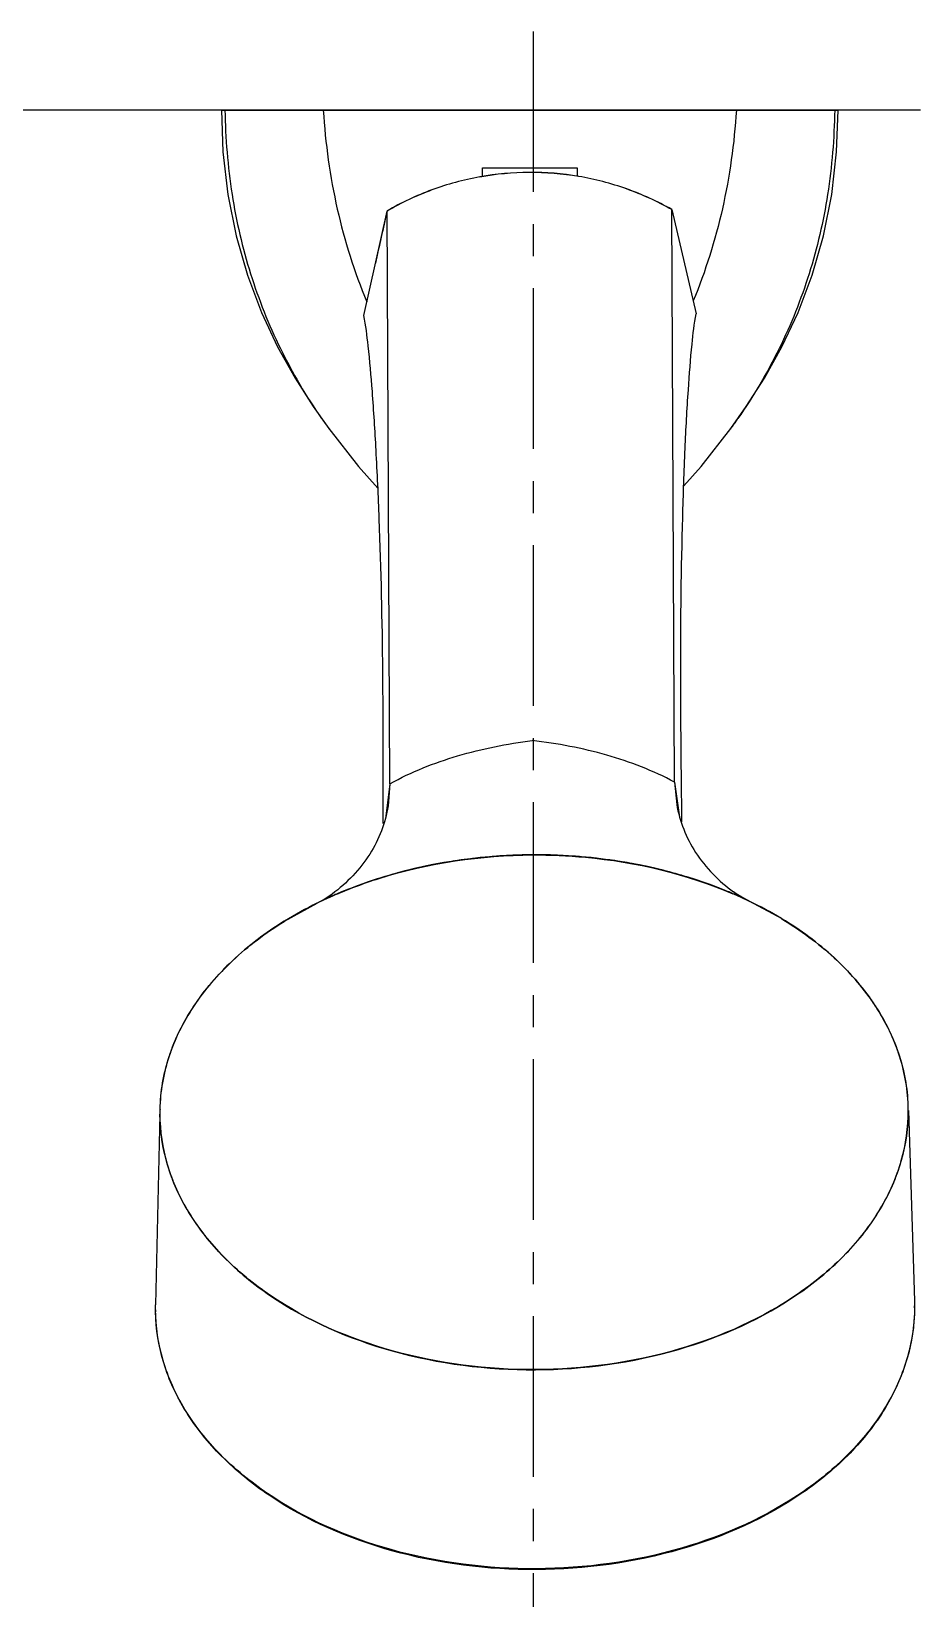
# Model space of a CAD drawing. Header units: millimetres. Extents: x 14221 to 15062, y 1145 to 1740.
# Drawn here: x 14583.9 to 14654.2, y 1384.2 to 1508.1 of the extents above; entities that cross this region are included whole.
import ezdxf

# ---------------------------------------------------------------- set-up
doc = ezdxf.new("R2010")
doc.units = ezdxf.units.MM
doc.linetypes.add('CENTERX2', pattern=[20.32, 12.7, -2.54, 2.54, -2.54])
doc.layers.add('CENTER', color=1, linetype='CENTERX2')
doc.layers.add('벽', color=2, linetype='Continuous')

msp = doc.modelspace()

# ---------------------------------------------------------------- linework, layer by layer
at = {"color": 7, "linetype": 'Continuous'}
for p, q in [((14598.97, 1501.87), (14647.72, 1501.87)), ((14598.97, 1501.87), (14607.02, 1501.87)), ((14599.06, 1501.87), (14599.29, 1501.87)), ((14607.02, 1501.87), (14607.03, 1501.87)), ((14647.4, 1501.87), (14647.62, 1501.87)), ((14619.59, 1497.3), (14627.09, 1497.3)), ((14619.59, 1496.61), (14619.59, 1497.3)), ((14627.09, 1497.3), (14627.09, 1496.64)), ((14610.23, 1485.63), (14612.06, 1493.89)), ((14612.29, 1448.61), (14612.06, 1493.89)), ((14634.79, 1448.73), (14634.56, 1494.01)), ((14634.56, 1494.01), (14636.48, 1485.77)), ((14607.45, 1476.69), (14607.45, 1476.69)), ((14607.45, 1476.69), (14607.49, 1476.64)), ((14639.23, 1476.69), (14639.2, 1476.64)), ((14639.23, 1476.69), (14639.23, 1476.69)), ((14612.29, 1448.61), (14611.93, 1445.85)), ((14612.29, 1448.61), (14612.15, 1446.85)), ((14634.79, 1448.73), (14634.95, 1446.97)), ((14634.79, 1448.73), (14635.18, 1445.97)), ((14631.43, 1442.29), (14631.5, 1442.28)), ((14635.78, 1441.23), (14635.85, 1441.21)), ((14603.94, 1437.73), (14606.54, 1439.17)), ((14607.72, 1439.73), (14607.77, 1439.75)), ((14639.79, 1439.74), (14639.86, 1439.71)), ((14640.65, 1439.35), (14643.26, 1437.94)), ((14603.95, 1437.74), (14603.92, 1437.73)), ((14603.93, 1437.72), (14603.97, 1437.74)), ((14603.97, 1437.73), (14603.93, 1437.73)), ((14643.23, 1437.94), (14643.27, 1437.92)), ((14643.27, 1437.93), (14643.24, 1437.95)), ((14594.1, 1422.86), (14594.1, 1422.48)), ((14653.25, 1422.78), (14653.25, 1423.16)), ((14653.26, 1422.78), (14653.74, 1407.72)), ((14594.09, 1422.48), (14593.76, 1407.41)), ((14593.76, 1407.02), (14593.76, 1407.41)), ((14653.74, 1407.72), (14653.75, 1407.33))]:
    msp.add_line(p, q, dxfattribs=at)
for points in [[(14598.97, 1501.87), (14599.09, 1498.56), (14599.48, 1495.19), (14600.13, 1491.92), (14601.02, 1488.81), (14602.13, 1485.87), (14603.41, 1483.15), (14604.8, 1480.67), (14606.23, 1478.43), (14607.45, 1476.69)], [(14639.23, 1476.69), (14640.45, 1478.43), (14641.88, 1480.67), (14643.27, 1483.15), (14644.55, 1485.87), (14645.67, 1488.81), (14646.56, 1491.92), (14647.21, 1495.19), (14647.59, 1498.56), (14647.72, 1501.87)], [(14607.45, 1476.69), (14609.8, 1473.68), (14611.33, 1471.99)], [(14635.52, 1472.17), (14636.88, 1473.68), (14639.23, 1476.69)], [(14607.73, 1439.88), (14607.53, 1439.74), (14607.08, 1439.46), (14606.54, 1439.17)], [(14640.65, 1439.35), (14640.1, 1439.63), (14639.65, 1439.9), (14639.45, 1440.05)]]:
    msp.add_lwpolyline(points, dxfattribs=at)
for centre, radius, start, end in [((14623.42, 1474.31), 22.64, 100.2582, 110.1941), ((14623.4, 1474.38), 22.57, 100.2429, 110.2091), ((14623.42, 1474.3), 22.65, 90.3069, 100.2354), ((14623.41, 1474.31), 22.63, 90.3035, 100.2391), ((14623.41, 1474.3), 22.65, 80.3535, 90.282), ((14623.41, 1474.31), 22.63, 80.3498, 90.2854), ((14623.4, 1474.31), 22.64, 70.3948, 80.3307), ((14623.42, 1474.38), 22.57, 70.3798, 80.346), ((14623.52, 1474.12), 22.86, 110.2613, 120.1001), ((14623.43, 1474.32), 22.63, 110.2132, 120.1483), ((14623.3, 1474.12), 22.86, 60.4888, 70.3276), ((14623.39, 1474.32), 22.63, 60.4406, 70.3757), ((15476.68, 1299.89), 886.12, 167.35344, 167.62696), ((14643.76, 1503.04), 44.86, 214.7412, 215.9688), ((14602.93, 1503.04), 44.86, 324.0312, 325.2588), ((14623.71, 1401.05), 41.93, 94.8711, 98.536), ((14623.66, 1401.61), 41.37, 94.5811, 94.8663), ((14623.73, 1400.55), 42.43, 92.1933, 94.561), ((14623.86, 1397.64), 45.34, 92.0724, 92.2129), ((14623.95, 1394.87), 48.12, 90.4475, 92.0574), ((14623.69, 1394.76), 48.23, 88.601, 90.1402), ((14623.75, 1397.66), 45.33, 88.2954, 88.5877), ((14623.85, 1400.68), 42.3, 85.9413, 88.3132), ((14623.91, 1401.61), 41.38, 85.8007, 85.9228), ((14623.86, 1401.06), 41.92, 82.1225, 85.7953), ((14623.88, 1401.18), 41.8, 81.7637, 82.1271), ((14622.83, 1405.02), 37.86, 105.5811, 107.5559), ((14622.98, 1404.51), 38.39, 105.2265, 105.585), ((14623.27, 1403.37), 39.57, 101.1757, 105.2078), ((14623.49, 1402.33), 40.63, 100.9469, 101.1932), ((14623.61, 1401.72), 41.26, 98.7364, 100.9421), ((14623.69, 1401.17), 41.81, 98.532, 98.741), ((14623.97, 1401.76), 41.22, 79.5738, 81.7682), ((14624.27, 1403.34), 39.61, 75.4393, 79.4824), ((14624.56, 1404.52), 38.39, 74.9223, 75.4207), ((14624.71, 1405.06), 37.83, 72.9802, 74.926), ((14622.07, 1407.29), 35.47, 107.7111, 113.0866), ((14622.67, 1405.54), 37.31, 107.5601, 107.7696), ((14625.25, 1406.77), 36.04, 67.6089, 72.8886), ((14626.04, 1408.78), 33.88, 66.7552, 67.5486), ((14620.14, 1411.49), 30.84, 116.2117, 121.6635), ((14619.88, 1411.98), 30.28, 116.1692, 121.6978), ((14620.97, 1409.85), 32.68, 114.488, 116.2307), ((14620.97, 1409.84), 32.68, 114.4443, 116.2371), ((14620.97, 1409.84), 32.69, 114.6997, 116.198), ((14621.18, 1409.39), 33.19, 114.5341, 114.7031), ((14621.27, 1409.18), 33.42, 113.9238, 114.5335), ((14621.26, 1409.21), 33.39, 113.8325, 114.4916), ((14621.26, 1409.2), 33.38, 113.8387, 114.4483), ((14621.45, 1408.78), 33.86, 113.1076, 113.8339), ((14626.23, 1409.24), 33.37, 66.0974, 66.7499), ((14626.15, 1409.05), 33.58, 66.5371, 66.7543), ((14626.23, 1409.22), 33.4, 66.1407, 66.7569), ((14626.24, 1409.24), 33.37, 66.0303, 66.5374), ((14626.51, 1409.86), 32.7, 64.3576, 66.1446), ((14626.52, 1409.88), 32.67, 64.3525, 66.101), ((14626.51, 1409.86), 32.7, 64.3911, 65.9139), ((14627.59, 1412.01), 30.29, 58.8765, 64.426), ((14627.32, 1411.53), 30.83, 58.9398, 64.3713), ((14644.51, 1426.14), 11.86, 96.0179, 96.2835), ((14608.07, 1422.55), 13.96, 178.7472, 180.294), ((14639.28, 1422.71), 13.96, 0.2949, 1.829), ((14608.03, 1407.09), 14.27, 180.2946, 181.0205), ((14639.48, 1407.26), 14.27, 359.5685, 0.2944)]:
    msp.add_arc(centre, radius, start, end, dxfattribs=at)
for points, knots in [([(14599.25, 1501.87), (14599.28, 1499.65), (14599.64, 1495.26), (14601.11, 1488.91), (14603.49, 1482.93), (14605.67, 1479.24), (14606.89, 1477.48)], [0, 0, 0, 0, 0.257754, 0.506643, 0.752155, 1, 1, 1, 1]), ([(14607.02, 1501.87), (14607.18, 1499.24), (14607.9, 1494.07), (14609.47, 1489.08), (14610.45, 1486.72)], [0, 0, 0, 0, 0.507117, 1, 1, 1, 1]), ([(14639.67, 1501.87), (14639.5, 1499.25), (14638.79, 1494.1), (14637.23, 1489.14), (14636.26, 1486.78)], [0, 0, 0, 0, 0.507115, 1, 1, 1, 1]), ([(14647.44, 1501.87), (14647.4, 1499.65), (14647.05, 1495.26), (14645.58, 1488.91), (14643.19, 1482.93), (14641.01, 1479.24), (14639.79, 1477.48)], [0, 0, 0, 0, 0.257754, 0.506643, 0.752155, 1, 1, 1, 1]), ([(14611.75, 1445.47), (14611.76, 1449.48), (14611.77, 1457.5), (14611.56, 1467.34), (14611.22, 1474.73), (14610.94, 1479.29), (14610.63, 1482.84), (14610.38, 1484.84), (14610.23, 1485.63)], [0, 0, 0, 0, 0.298707, 0.598743, 0.734218, 0.84995, 0.940087, 1, 1, 1, 1]), ([(14635.37, 1445.59), (14635.32, 1449.6), (14635.22, 1457.62), (14635.34, 1467.47), (14635.59, 1474.85), (14635.83, 1479.42), (14636.11, 1482.97), (14636.33, 1484.98), (14636.48, 1485.77)], [0, 0, 0, 0, 0.298707, 0.598743, 0.734218, 0.84995, 0.940087, 1, 1, 1, 1]), ([(14612.29, 1448.61), (14613.98, 1449.55), (14617.67, 1451), (14621.54, 1451.77), (14623.53, 1452.02)], [0, 0, 0, 0, 0.489766, 1, 1, 1, 1]), ([(14634.79, 1448.73), (14633.1, 1449.64), (14629.39, 1451.06), (14625.52, 1451.79), (14623.53, 1452.02)], [0, 0, 0, 0, 0.489766, 1, 1, 1, 1]), ([(14612.15, 1446.85), (14611.93, 1445.51), (14610.89, 1442.81), (14608.88, 1440.76), (14607.73, 1439.88)], [0, 0, 0, 0, 0.483647, 1, 1, 1, 1]), ([(14634.95, 1446.97), (14635.18, 1445.63), (14636.26, 1442.94), (14638.29, 1440.91), (14639.45, 1440.05)], [0, 0, 0, 0, 0.483647, 1, 1, 1, 1]), ([(14607.77, 1439.74), (14608.97, 1440.27), (14614.03, 1442.16), (14619.48, 1442.95), (14623.57, 1442.98)], [0, 0, 0, 0, 0.241743, 1, 1, 1, 1]), ([(14623.57, 1442.98), (14622.18, 1442.98), (14616.79, 1442.69), (14611.44, 1441.37), (14607.77, 1439.75)], [0, 0, 0, 0, 0.257148, 1, 1, 1, 1]), ([(14639.41, 1439.91), (14638.21, 1440.42), (14633.13, 1442.27), (14627.67, 1443.01), (14623.57, 1442.98)], [0, 0, 0, 0, 0.241747, 1, 1, 1, 1]), ([(14623.57, 1442.98), (14624.96, 1442.98), (14630.35, 1442.75), (14635.72, 1441.48), (14639.4, 1439.9)], [0, 0, 0, 0, 0.257152, 1, 1, 1, 1]), ([(14603.92, 1437.73), (14602.47, 1436.82), (14599.81, 1434.83), (14596.66, 1431.19), (14594.64, 1427.15), (14594.13, 1424.27), (14594.1, 1422.86)], [0, 0, 0, 0, 0.2772, 0.533597, 0.772189, 1, 1, 1, 1]), ([(14594.12, 1422.85), (14594.15, 1424.26), (14594.65, 1427.15), (14596.67, 1431.19), (14599.82, 1434.82), (14602.47, 1436.82), (14603.93, 1437.72)], [0, 0, 0, 0, 0.227814, 0.466404, 0.722798, 1, 1, 1, 1]), ([(14653.25, 1423.16), (14653.2, 1424.57), (14652.66, 1427.45), (14650.6, 1431.47), (14647.41, 1435.08), (14644.74, 1437.04), (14643.27, 1437.93)], [0, 0, 0, 0, 0.227808, 0.466399, 0.722797, 1, 1, 1, 1]), ([(14643.27, 1437.92), (14644.73, 1437.03), (14647.41, 1435.07), (14650.59, 1431.46), (14652.65, 1427.44), (14653.19, 1424.56), (14653.23, 1423.15)], [0, 0, 0, 0, 0.277202, 0.533595, 0.772182, 1, 1, 1, 1]), ([(14594.1, 1422.48), (14594.11, 1421.14), (14594.52, 1418.4), (14596.29, 1414.52), (14599.11, 1410.99), (14604.25, 1406.79), (14612.61, 1403.18), (14623.78, 1401.77), (14634.94, 1403.29), (14643.26, 1406.99), (14648.36, 1411.25), (14651.15, 1414.81), (14652.87, 1418.7), (14653.26, 1421.44), (14653.25, 1422.78)], [0, 0, 0, 0, 0.050876, 0.103795, 0.160304, 0.221183, 0.355122, 0.500001, 0.64488, 0.778817, 0.839695, 0.896204, 0.949124, 1, 1, 1, 1]), ([(14653.24, 1422.78), (14653.25, 1421.44), (14652.86, 1418.7), (14651.13, 1414.81), (14648.35, 1411.25), (14643.25, 1407), (14634.94, 1403.3), (14623.78, 1401.78), (14612.61, 1403.19), (14604.26, 1406.8), (14599.12, 1411), (14596.3, 1414.53), (14594.53, 1418.4), (14594.12, 1421.14), (14594.11, 1422.48)], [0, 0, 0, 0, 0.050876, 0.103795, 0.160304, 0.221183, 0.355122, 0.500001, 0.64488, 0.778817, 0.839695, 0.896204, 0.949124, 1, 1, 1, 1]), ([(14653.75, 1407.33), (14653.76, 1405.98), (14653.37, 1403.19), (14651.61, 1399.24), (14648.79, 1395.64), (14643.62, 1391.32), (14635.18, 1387.57), (14623.86, 1386.03), (14612.53, 1387.45), (14604.06, 1391.12), (14598.84, 1395.38), (14595.98, 1398.96), (14594.19, 1402.89), (14593.77, 1405.67), (14593.76, 1407.02)], [0, 0, 0, 0, 0.050876, 0.103795, 0.160305, 0.221183, 0.35512, 0.5, 0.64488, 0.778817, 0.839695, 0.896205, 0.949124, 1, 1, 1, 1]), ([(14653.75, 1407.15), (14653.74, 1405.79), (14653.32, 1403.01), (14651.53, 1399.07), (14648.69, 1395.48), (14643.51, 1391.2), (14635.11, 1387.49), (14623.86, 1385.96), (14612.6, 1387.37), (14604.17, 1391), (14598.95, 1395.23), (14596.07, 1398.79), (14594.24, 1402.7), (14593.79, 1405.48), (14593.76, 1406.84)], [0, 0, 0, 0, 0.051141, 0.104312, 0.160986, 0.22191, 0.355617, 0.5, 0.644384, 0.77809, 0.839014, 0.895688, 0.948859, 1, 1, 1, 1])]:
    msp.add_open_spline(points, degree=3, knots=knots, dxfattribs=at)
at = {"layer": 'CENTER'}
msp.add_line((14623.62, 1508.1), (14623.62, 1377.91), dxfattribs=at)
at = {"layer": '벽'}
msp.add_line((14654.23, 1501.87), (14276.81, 1501.87), dxfattribs=at)

doc.saveas('drawing.dxf')
